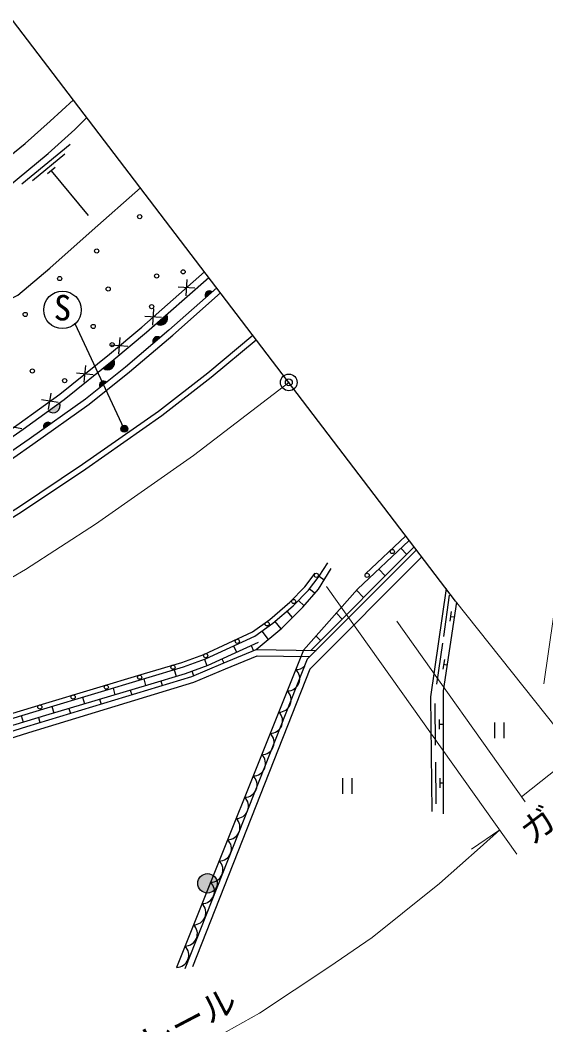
# Model space of a CAD drawing. Units: millimetres at full size, sheet at 1:1000; details may follow other scales. Extents: x 40000 to 680000, y 20000 to 380000.
# Drawn here: x 235107 to 272945, y 245677 to 318037 of the extents above; entities that cross this region are included whole.
import ezdxf
from ezdxf.enums import TextEntityAlignment as Align

# ---------------------------------------------------------------- set-up
doc = ezdxf.new("R2010")
doc.units = ezdxf.units.MM
doc.header["$LTSCALE"] = 1000
doc.header["$PDMODE"] = 32
doc.header["$PDSIZE"] = 500
doc.linetypes.add('CHAIN', pattern=[18.5, 12, -1.5, 3.5, -1.5])
for name, color, linetype, lineweight in [('M-BGD', 7, 'Continuous', 25), ('M-BGD-EXST', 7, 'Continuous', 25), ('M-BMK', 2, 'CHAIN', 13), ('M-BMK-OTRS', 5, 'Continuous', 25), ('M-BMK-SRVR', 3, 'Continuous', 25), ('M-STR-HTXT', 7, 'Continuous', 13)]:
    doc.layers.add(name, color=color, linetype=linetype, lineweight=lineweight)
doc.layers.add('M-OTRS', color=6, linetype='Continuous')
doc.styles.add('ＭＳ ゴシック', font='')
doc.styles.get('ＭＳ ゴシック').set_extended_font_data('MS Gothic')

msp = doc.modelspace()

# ---------------------------------------------------------------- hatches: boundary and pattern name
at = {"layer": 'M-BGD'}
for points in [[(248460, 298057), (248929, 298472, 0.84072)], [(245652, 296832), (244908, 296176, 0.82183)], [(245178, 295166), (244702, 294759, -0.84072)], [(241078, 292964), (241851, 293584, -0.82183)], [(241339, 291964), (240849, 291574, -0.84072)], [(237138, 289886), (237940, 290469, -0.82183)], [(237328, 288980), (236819, 288618, -0.84072)], [(249294, 255873, -1), (247894, 255873, -1)]]:
    msp.add_hatch(color=256, dxfattribs=at).paths.add_polyline_path(points)
at = {"layer": 'M-BGD-EXST'}
msp.add_hatch(color=256, dxfattribs=at).paths.add_polyline_path([(242827, 288729, -1), (242388, 288490, -1)])

# ---------------------------------------------------------------- linework, layer by layer
at = {"layer": 'M-BGD'}
for p, q in [((238710, 309083), (235231, 306228)), ((238320, 308375), (236001, 306472)), ((237622, 307413), (237081, 306969)), ((237351, 307191), (240004, 303960)), ((247053, 298179), (247128, 299366)), ((247685, 298730), (246492, 298805)), ((245285, 296613), (244091, 296688)), ((244653, 296062), (244728, 297249)), ((242849, 294522), (241657, 294628)), ((242203, 293988), (242308, 295172)), ((239708, 291971), (239837, 293153)), ((240364, 292492), (239176, 292622)), ((237159, 290004), (237344, 291179)), ((237840, 290494), (236658, 290680)), ((235243, 288606), (234067, 288821)), ((259975, 278160), (262873, 280885)), ((263444, 280074), (256024, 272649)), ((262930, 279560), (262516, 280000)), ((256637, 277999), (256990, 277730)), ((261379, 278008), (260918, 278498)), ((255939, 277083), (256336, 276780)), ((259828, 276456), (259327, 276989)), ((265996, 276624), (265571, 273655)), ((255148, 276247), (255542, 275866)), ((254306, 275464), (254694, 275006)), ((258277, 274904), (257871, 275336)), ((266130, 275443), (266031, 274751)), ((266080, 275097), (266343, 275059)), ((253428, 274719), (253872, 274195)), ((252506, 274031), (252949, 273422)), ((256726, 273352), (256415, 273682)), ((250475, 272964), (250682, 272512)), ((251729, 272992), (251898, 272623)), ((265502, 273173), (265078, 270203)), ((255512, 272656), (246360, 249820)), ((252090, 272702), (256410, 272644)), ((248379, 272010), (248550, 271542)), ((249636, 272032), (249766, 271747)), ((265637, 271992), (265538, 271299)), ((265587, 271645), (265828, 271611)), ((246204, 271257), (246348, 270780)), ((247469, 271147), (247585, 270829)), ((241793, 269933), (241935, 269456)), ((243999, 270592), (244142, 270115)), ((245246, 270447), (245341, 270130)), ((239586, 269275), (239729, 268798)), ((243039, 269786), (243137, 269457)), ((237380, 268616), (237522, 268139)), ((238625, 268468), (238731, 268114)), ((240832, 269127), (240934, 268786)), ((264950, 268823), (264984, 265823)), ((235174, 267953), (235318, 267476)), ((236420, 267808), (236531, 267443)), ((265263, 267676), (265271, 266976)), ((265267, 267326), (265547, 267329)), ((269250, 267446), (269250, 266328)), ((269917, 267446), (269917, 266328)), ((264998, 264598), (265032, 261598)), ((258311, 263434), (258311, 262316)), ((258978, 263434), (258978, 262316)), ((265311, 263451), (265319, 262752)), ((265315, 263102), (265547, 263104))]:
    msp.add_line(p, q, dxfattribs=at)
for points in [[(182748, 289598), (188487, 290371), (194438, 288620), (196402, 288800), (198613, 289037), (200518, 289328), (202145, 289648), (204563, 290280), (206901, 290950), (208694, 291573), (210424, 292290), (211885, 292896), (214127, 294133), (218244, 296444), (220843, 297958), (222656, 299263), (224483, 300539), (226557, 302036), (229278, 304159), (232751, 306968), (235461, 309160), (237274, 310747), (238945, 312295)], [(233485, 305441), (237125, 308428), (239056, 310153), (239911, 311027)], [(180343, 287428), (183921, 284399), (188360, 285204), (193857, 281108), (202065, 282828), (205936, 283952), (209568, 285058), (211725, 285795), (216012, 287363), (218205, 288273), (220820, 289587), (222801, 290610), (224669, 291698), (226456, 292785), (228109, 293926), (229656, 295037), (231204, 296311), (234937, 298222), (237253, 300163), (240301, 302889), (243777, 305953)], [(178567, 272087), (192081, 273191), (194950, 271156), (198288, 271972), (200768, 272581), (203415, 273401), (206651, 274430), (208213, 274931), (209968, 275602), (212725, 276650), (215074, 277677), (217831, 278819), (220314, 279989), (222110, 280894), (224036, 281942), (226875, 283580), (229427, 285228), (232706, 287366), (235040, 288977), (237965, 291106), (241534, 293971), (243878, 295934), (248383, 299906)], [(177331, 271615), (191632, 272596), (194699, 270579), (198407, 271487), (200901, 272099), (203565, 272923), (206803, 273953), (208379, 274460), (210146, 275135), (212914, 276187), (215270, 277217), (218033, 278361), (220533, 279539), (222343, 280451), (224281, 281506), (227135, 283153), (229700, 284809), (232985, 286951), (235329, 288569), (238268, 290709), (241852, 293585), (244204, 295555), (248686, 299508)], [(172712, 267787), (174561, 269221), (182085, 269063), (185933, 271003), (191607, 271317), (194575, 269531), (197977, 270256), (201032, 271006), (204360, 272063), (208329, 273256), (211386, 274393), (215596, 276076), (219567, 277732), (222272, 278976), (224450, 280061), (227532, 281937), (233253, 285579), (236024, 287500), (240078, 290385), (242988, 292701), (246094, 295357), (249528, 298402)], [(249255, 298761), (245798, 295697), (242701, 293048), (239808, 290745), (235765, 287868), (233004, 285953), (227294, 282319), (224232, 280455), (222078, 279382), (219386, 278144), (215426, 276493), (211224, 274813), (208186, 273683), (204227, 272493), (200911, 271439), (197876, 270694), (194655, 270008), (191720, 271774), (185815, 271447), (179112, 271087), (177331, 271615)], [(195297, 267035), (197513, 267427), (200214, 268013), (203018, 268723), (205805, 269474), (208271, 270185), (210781, 270919), (213247, 271752), (215995, 272875), (218344, 273902), (222436, 275853), (225802, 277526), (229560, 279594), (234987, 282965), (239601, 286057), (245065, 289879), (248607, 292628), (251864, 295336)], [(195366, 266641), (197590, 267034), (200305, 267624), (203119, 268336), (205913, 269088), (208382, 269801), (210901, 270537), (213387, 271377), (216151, 272506), (218510, 273538), (222611, 275493), (225987, 277172), (229762, 279248), (235204, 282629), (239827, 285727), (245303, 289557), (248857, 292316), (252106, 295018)], [(255512, 272656), (259390, 277061), (263117, 280565)], [(263639, 279879), (255777, 272010), (246959, 249703)], [(264013, 279389), (255964, 271284), (247502, 249852)], [(209308, 256772), (210288, 257713), (211636, 258743), (212984, 259604), (214338, 260433), (216002, 261297), (218377, 262375), (220612, 263226), (224344, 264589), (227789, 265771), (232520, 267154), (236820, 268449), (244160, 270640), (246858, 271454), (248455, 272038), (252008, 273668), (253287, 274600), (254768, 275854), (255872, 276995), (256637, 277999), (257264, 278964)], [(209066, 257024), (210060, 257979), (211436, 259030), (212799, 259900), (214166, 260738), (215849, 261611), (218242, 262699), (220490, 263554), (224227, 264919), (227684, 266104), (232421, 267489), (236720, 268784), (244060, 270975), (246747, 271786), (248322, 272361), (251830, 273972), (253071, 274876), (254528, 276110), (255606, 277224), (256351, 278200)], [(252090, 272702), (253938, 274249), (255459, 275770), (256575, 277055), (257489, 278542)], [(265760, 277095), (264645, 269293), (264738, 261056)], [(266502, 276124), (265547, 269728), (265547, 260870)], [(209668, 256427), (210613, 257334), (211922, 258335), (213248, 259182), (214583, 260000), (216219, 260849), (218568, 261916), (220786, 262759), (224510, 264120), (227940, 265296), (232662, 266676), (236963, 267972), (244303, 270163), (247016, 270981), (248645, 271577), (252261, 273236)], [(189914, 250199), (201683, 254817), (202690, 254593), (203386, 252527), (208461, 253290), (208851, 253985), (210117, 255426), (211499, 256784), (212718, 257651), (213866, 258330), (216546, 259571), (222369, 262011), (226522, 263840), (235731, 266729), (247609, 270351), (249887, 271310), (252167, 272247), (255967, 272200)], [(208177, 253703), (208482, 254247), (209789, 255735), (211209, 257130), (212473, 258029), (213657, 258729), (216365, 259983), (222191, 262425), (226363, 264262), (235598, 267159), (247456, 270774), (249714, 271726), (252090, 272702)]]:
    msp.add_lwpolyline(points, dxfattribs=at)
for centre, radius in [((243713, 303879), 150), ((240618, 301413), 150), ((237952, 299423), 150), ((244930, 299612), 150), ((246843, 299909), 150), ((241449, 298671), 150), ((244569, 297402), 150), ((235474, 296838), 150), ((240367, 295976), 150), ((241731, 294659), 150), ((235988, 292772), 150), ((238308, 292067), 150), ((261899, 279763), 150), ((256429, 278055), 150), ((260078, 278051), 150), ((254794, 276169), 150), ((252887, 274556), 150), ((250737, 273305), 150), ((248465, 272262), 150), ((246107, 271436), 150), ((243713, 270715), 150), ((241317, 270000), 150), ((238922, 269285), 150), ((236526, 268569), 150), ((248594, 255873), 700)]:
    msp.add_circle(centre, radius, dxfattribs=at)
for centre, radius, start, end in [((248731, 298224), 318, 51.44595, 211.66368), ((245215, 296577), 505, 232.57618, 30.23437), ((244975, 294921), 318, 50.42879, 210.64653), ((241403, 293350), 505, 229.92359, 27.58178), ((241128, 291726), 318, 48.41173, 208.62946), ((237481, 290257), 505, 227.21696, 24.87515), ((237105, 288755), 318, 45.33087, 205.5486), ((254954, 272151), 889, 269.97112, 315.28733), ((254340, 270619), 889, 269.97112, 46.34826), ((253726, 269087), 889, 269.97112, 46.34826), ((253112, 267556), 889, 269.97112, 46.34826), ((252499, 266024), 889, 269.97112, 46.34826), ((251885, 264493), 889, 269.97112, 46.34826), ((251271, 262961), 889, 269.97112, 46.34826), ((250657, 261430), 889, 269.97112, 46.34826), ((250043, 259898), 889, 269.97112, 46.34826), ((249429, 258367), 889, 269.97112, 46.34826), ((248816, 256835), 889, 269.97112, 46.34826), ((248202, 255303), 889, 269.97112, 46.34826), ((247588, 253772), 889, 269.97112, 46.34826), ((246974, 252240), 889, 269.97112, 46.34826), ((246360, 250709), 889, 269.97112, 46.34826)]:
    msp.add_arc(centre, radius, start, end, dxfattribs=at)
at = {"layer": 'M-BGD-EXST'}
msp.add_line((242607, 288610), (239065, 296170), dxfattribs=at)
for centre, radius in [((238156, 297167), 1350), ((242607, 288610), 250)]:
    msp.add_circle(centre, radius, dxfattribs=at)
at = {"layer": 'M-BMK'}
msp.add_lwpolyline([(168583, 260906), (177809, 260742), (187060, 261320), (194697, 262367), (202900, 264210), (211292, 266758), (219360, 269946), (223288, 271751), (226877, 273581), (230739, 275696), (235503, 278468), (240521, 281746), (247577, 286682), (254445, 291948)], dxfattribs=at)
at = {"layer": 'M-BMK-OTRS'}
msp.add_line((266440, 276203), (234571, 318037), dxfattribs=at)
at = {"layer": 'M-BMK-SRVR'}
msp.add_circle((254445, 291948), 600, dxfattribs=at)
at = {"layer": 'M-OTRS'}
msp.add_point((254445, 291948), dxfattribs=at)
at = {"layer": 'M-STR-HTXT'}
for p, q in [((274685, 283419), (272788, 270249)), ((257155, 277240), (270865, 257967)), ((266440, 276203), (276200, 263895)), ((271448, 261739), (262207, 274753)), ((271185, 262109), (275133, 265240)), ((269621, 259716), (267587, 258341))]:
    msp.add_line(p, q, dxfattribs=at)
msp.add_lwpolyline([(216276, 231721), (220497, 232760), (226799, 234605), (233718, 237239), (240226, 239996), (245730, 242819), (252346, 246531), (257328, 249827), (260436, 251983), (262623, 253732), (265286, 255870), (268217, 258448), (269621, 259716)], dxfattribs=at)

# ---------------------------------------------------------------- texts
at = {"layer": 'M-BGD-EXST', "style": 'ＭＳ ゴシック'}
msp.add_text('S', height=1833, rotation=358.508, dxfattribs=at).set_placement((237501, 295875), align=Align.BOTTOM_LEFT)
at = {"layer": 'M-STR-HTXT', "style": 'ＭＳ ゴシック'}
for s, rotation, p in [('ガード', 37.015, (272277, 258153)), ('ガードレール', 27.64, (237884, 239433))]:
    msp.add_text(s, height=1833, rotation=rotation, dxfattribs=at).set_placement(p, align=Align.BOTTOM_LEFT)

doc.saveas('drawing.dxf')
